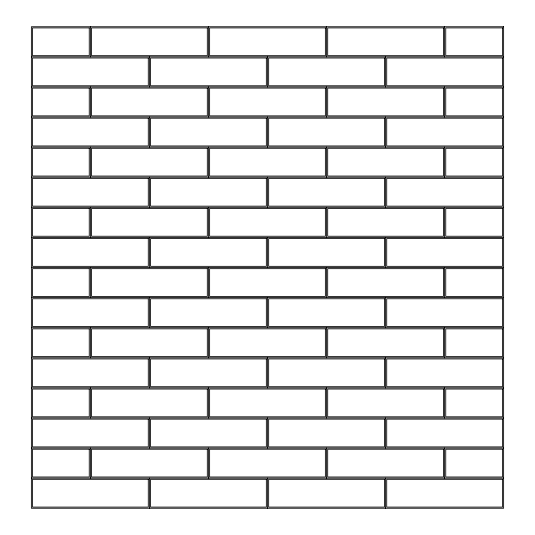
<?xml version="1.0" encoding="UTF-8"?>
<svg xmlns="http://www.w3.org/2000/svg" width="535" height="535" viewBox="0 0 535 535"><rect width="100%" height="100%" fill="white"/><g stroke="black" fill="none" stroke-linecap="round" stroke-linejoin="round"><path stroke-width="0.8" d="M31.378 56.844L503.622 56.844M31.378 86.938L503.622 86.938M31.378 117.031L503.622 117.031M31.378 147.125L503.622 147.125M31.378 177.219L503.622 177.219M31.378 207.312L503.622 207.312M31.378 237.406L503.622 237.406M31.378 267.5L503.622 267.5M31.378 297.594L503.622 297.594M31.378 327.688L503.622 327.688M31.378 357.781L503.622 357.781M31.378 387.875L503.622 387.875M31.378 417.969L503.622 417.969M31.378 448.062L503.622 448.062M31.378 478.156L503.622 478.156M444.592 26.75L444.592 56.844M444.592 86.938L444.592 117.031M444.592 147.125L444.592 177.219M444.592 207.312L444.592 237.406M444.592 267.5L444.592 297.594M444.592 327.688L444.592 357.781M444.592 387.875L444.592 417.969M444.592 448.062L444.592 478.156M385.561 56.844L385.561 86.938M385.561 117.031L385.561 147.125M385.561 177.219L385.561 207.312M385.561 237.406L385.561 267.5M385.561 297.594L385.561 327.688M385.561 357.781L385.561 387.875M385.561 417.969L385.561 448.062M385.561 478.156L385.561 508.25M326.531 26.75L326.531 56.844M326.531 86.938L326.531 117.031M326.531 147.125L326.531 177.219M326.531 207.312L326.531 237.406M326.531 267.5L326.531 297.594M326.531 327.688L326.531 357.781M326.531 387.875L326.531 417.969M326.531 448.062L326.531 478.156M267.5 56.844L267.5 86.938M267.5 117.031L267.5 147.125M267.5 177.219L267.5 207.312M267.5 237.406L267.5 267.5M267.5 297.594L267.5 327.688M267.5 357.781L267.5 387.875M267.5 417.969L267.5 448.062M267.5 478.156L267.5 508.25M208.469 26.75L208.469 56.844M208.469 86.938L208.469 117.031M208.469 147.125L208.469 177.219M208.469 207.312L208.469 237.406M208.469 267.5L208.469 297.594M208.469 327.688L208.469 357.781M208.469 387.875L208.469 417.969M208.469 448.062L208.469 478.156M149.439 56.844L149.439 86.938M149.439 117.031L149.439 147.125M149.439 177.219L149.439 207.312M149.439 237.406L149.439 267.5M149.439 297.594L149.439 327.688M149.439 357.781L149.439 387.875M149.439 417.969L149.439 448.062M149.439 478.156L149.439 508.25M90.408 26.75L90.408 56.844M90.408 86.938L90.408 117.031M90.408 147.125L90.408 177.219M90.408 207.312L90.408 237.406M90.408 267.5L90.408 297.594M90.408 327.688L90.408 357.781M90.408 387.875L90.408 417.969M90.408 448.062L90.408 478.156M503.622 26.75L31.378 26.75L31.378 508.25L503.622 508.25L503.622 26.75M89.251 27.907L32.535 27.907L32.535 55.687L89.251 55.687L89.251 27.907M207.312 27.907L91.565 27.907L91.565 55.687L207.312 55.687L207.312 27.907M325.374 27.907L209.626 27.907L209.626 55.687L325.374 55.687L325.374 27.907M443.435 27.907L327.688 27.907L327.688 55.687L443.435 55.687L443.435 27.907M502.465 27.907L445.749 27.907L445.749 55.687L502.465 55.687L502.465 27.907M148.282 58.001L32.535 58.001L32.535 85.781L148.282 85.781L148.282 58.001M266.343 58.001L150.596 58.001L150.596 85.781L266.343 85.781L266.343 58.001M384.404 58.001L268.657 58.001L268.657 85.781L384.404 85.781L384.404 58.001M502.465 58.001L386.718 58.001L386.718 85.781L502.465 85.781L502.465 58.001M89.251 88.094L32.535 88.094L32.535 115.874L89.251 115.874L89.251 88.094M207.312 88.094L91.565 88.094L91.565 115.874L207.312 115.874L207.312 88.094M325.374 88.094L209.626 88.094L209.626 115.874L325.374 115.874L325.374 88.094M443.435 88.094L327.688 88.094L327.688 115.874L443.435 115.874L443.435 88.094M502.465 88.094L445.749 88.094L445.749 115.874L502.465 115.874L502.465 88.094M148.282 118.188L32.535 118.188L32.535 145.968L148.282 145.968L148.282 118.188M266.343 118.188L150.596 118.188L150.596 145.968L266.343 145.968L266.343 118.188M384.404 118.188L268.657 118.188L268.657 145.968L384.404 145.968L384.404 118.188M502.465 118.188L386.718 118.188L386.718 145.968L502.465 145.968L502.465 118.188M89.251 148.282L32.535 148.282L32.535 176.062L89.251 176.062L89.251 148.282M207.312 148.282L91.565 148.282L91.565 176.062L207.312 176.062L207.312 148.282M325.374 148.282L209.626 148.282L209.626 176.062L325.374 176.062L325.374 148.282M443.435 148.282L327.688 148.282L327.688 176.062L443.435 176.062L443.435 148.282M502.465 148.282L445.749 148.282L445.749 176.062L502.465 176.062L502.465 148.282M148.282 178.376L32.535 178.376L32.535 206.156L148.282 206.156L148.282 178.376M266.343 178.376L150.596 178.376L150.596 206.156L266.343 206.156L266.343 178.376M384.404 178.376L268.657 178.376L268.657 206.156L384.404 206.156L384.404 178.376M502.465 178.376L386.718 178.376L386.718 206.156L502.465 206.156L502.465 178.376M89.251 208.469L32.535 208.469L32.535 236.249L89.251 236.249L89.251 208.469M207.312 208.469L91.565 208.469L91.565 236.249L207.312 236.249L207.312 208.469M325.374 208.469L209.626 208.469L209.626 236.249L325.374 236.249L325.374 208.469M443.435 208.469L327.688 208.469L327.688 236.249L443.435 236.249L443.435 208.469M502.465 208.469L445.749 208.469L445.749 236.249L502.465 236.249L502.465 208.469M148.282 238.563L32.535 238.563L32.535 266.343L148.282 266.343L148.282 238.563M266.343 238.563L150.596 238.563L150.596 266.343L266.343 266.343L266.343 238.563M384.404 238.563L268.657 238.563L268.657 266.343L384.404 266.343L384.404 238.563M502.465 238.563L386.718 238.563L386.718 266.343L502.465 266.343L502.465 238.563M89.251 268.657L32.535 268.657L32.535 296.437L89.251 296.437L89.251 268.657M207.312 268.657L91.565 268.657L91.565 296.437L207.312 296.437L207.312 268.657M325.374 268.657L209.626 268.657L209.626 296.437L325.374 296.437L325.374 268.657M443.435 268.657L327.688 268.657L327.688 296.437L443.435 296.437L443.435 268.657M502.465 268.657L445.749 268.657L445.749 296.437L502.465 296.437L502.465 268.657M148.282 298.751L32.535 298.751L32.535 326.531L148.282 326.531L148.282 298.751M266.343 298.751L150.596 298.751L150.596 326.531L266.343 326.531L266.343 298.751M384.404 298.751L268.657 298.751L268.657 326.531L384.404 326.531L384.404 298.751M502.465 298.751L386.718 298.751L386.718 326.531L502.465 326.531L502.465 298.751M89.251 328.844L32.535 328.844L32.535 356.624L89.251 356.624L89.251 328.844M207.312 328.844L91.565 328.844L91.565 356.624L207.312 356.624L207.312 328.844M325.374 328.844L209.626 328.844L209.626 356.624L325.374 356.624L325.374 328.844M443.435 328.844L327.688 328.844L327.688 356.624L443.435 356.624L443.435 328.844M502.465 328.844L445.749 328.844L445.749 356.624L502.465 356.624L502.465 328.844M148.282 358.938L32.535 358.938L32.535 386.718L148.282 386.718L148.282 358.938M266.343 358.938L150.596 358.938L150.596 386.718L266.343 386.718L266.343 358.938M384.404 358.938L268.657 358.938L268.657 386.718L384.404 386.718L384.404 358.938M502.465 358.938L386.718 358.938L386.718 386.718L502.465 386.718L502.465 358.938M89.251 389.032L32.535 389.032L32.535 416.812L89.251 416.812L89.251 389.032M207.312 389.032L91.565 389.032L91.565 416.812L207.312 416.812L207.312 389.032M325.374 389.032L209.626 389.032L209.626 416.812L325.374 416.812L325.374 389.032M443.435 389.032L327.688 389.032L327.688 416.812L443.435 416.812L443.435 389.032M502.465 389.032L445.749 389.032L445.749 416.812L502.465 416.812L502.465 389.032M148.282 419.126L32.535 419.126L32.535 446.906L148.282 446.906L148.282 419.126M266.343 419.126L150.596 419.126L150.596 446.906L266.343 446.906L266.343 419.126M384.404 419.126L268.657 419.126L268.657 446.906L384.404 446.906L384.404 419.126M502.465 419.126L386.718 419.126L386.718 446.906L502.465 446.906L502.465 419.126M89.251 449.219L32.535 449.219L32.535 476.999L89.251 476.999L89.251 449.219M207.312 449.219L91.565 449.219L91.565 476.999L207.312 476.999L207.312 449.219M325.374 449.219L209.626 449.219L209.626 476.999L325.374 476.999L325.374 449.219M443.435 449.219L327.688 449.219L327.688 476.999L443.435 476.999L443.435 449.219M502.465 449.219L445.749 449.219L445.749 476.999L502.465 476.999L502.465 449.219M148.282 479.313L32.535 479.313L32.535 507.093L148.282 507.093L148.282 479.313M266.343 479.313L150.596 479.313L150.596 507.093L266.343 507.093L266.343 479.313M384.404 479.313L268.657 479.313L268.657 507.093L384.404 507.093L384.404 479.313M502.465 479.313L386.718 479.313L386.718 507.093L502.465 507.093L502.465 479.313"/></g></svg>
